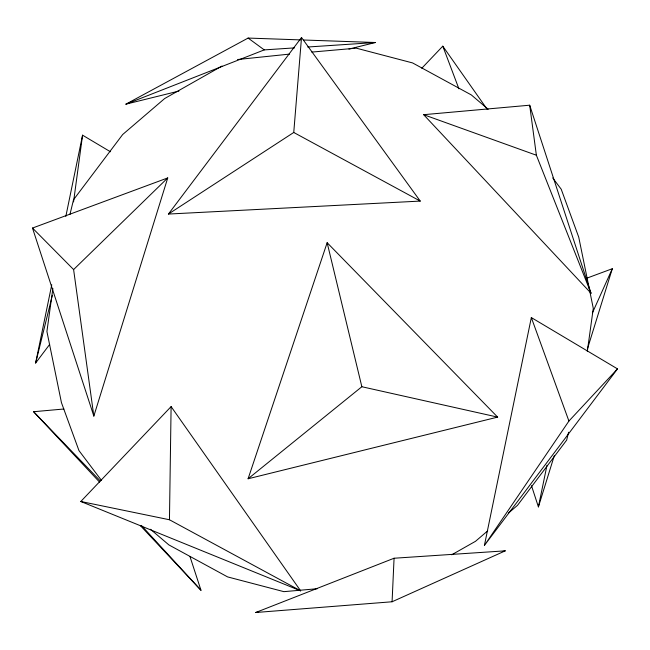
<?xml version="1.0" encoding="UTF-8"?>
<svg xmlns="http://www.w3.org/2000/svg" width="650" height="650" viewBox="0 0 650 650"><rect width="100%" height="100%" fill="white"/><g stroke="black" fill="none" stroke-linecap="round" stroke-linejoin="round"><path stroke-width="0.97" d="M300.641 590.842L169.455 519.756L171.104 406.591L80.803 501.491L300.641 590.842L171.104 406.591M392.08 601.77L394.071 558.236L505.269 550.842L392.08 601.77L255.71 612.503L394.071 558.236M168.431 214.053L293.751 132.47L301.519 37.497L420.249 201.086L168.431 214.053L301.519 37.497M73.556 201.866L82.566 135.176L110.419 151.759M52.877 288.421L46.914 331.5L61.449 402.651L78.975 450.621L101.489 480.431M587.316 351.414L593.279 308.336L578.744 237.185L561.218 189.223L552.703 177.938M49.676 344.402L35.636 363.033L51.756 284.765M65.829 216.409L82.566 135.176M484.404 545.439L531.334 317.582L617.5 368.883L484.404 545.439L568.921 421.054L617.5 368.883M531.489 485.672L538.403 506.886L546.983 465.302M69.94 214.476L73.531 199.713L122.679 134.518L164.669 98.54L221.983 66.048M568.579 432.25L566.662 440.123L517.522 505.318L508.357 513.167M35.636 363.033L52.358 295.319M93.836 416.081L167.741 177.921L32.5 228.053L93.836 416.081L73.604 269.571L32.5 228.053M538.403 506.886L554.328 455.577M587.372 349.082L612.3 268.726L586.771 278.192M248.089 478.774L327.145 242.718L497.648 417.113L248.089 478.774L361.855 386.734L497.648 417.113M592.353 313.032L612.3 268.726M421.793 68.242L442.796 46.174L487.142 109.249M73.604 269.571L167.741 177.921M487.744 530.831L475.524 541.296L451.718 554.791M178.937 91.065L125.881 104.171L248.113 38.066L300.666 39.902M125.881 104.171L264.249 49.896L294.572 47.881M348.92 49.067L375.448 42.51L303.696 40.008M255.71 612.503L258.651 611.78M502.32 551.574L505.269 550.842M237.559 59.524L289.583 54.104M423.654 114.692L529.693 105.202L591.029 293.231L423.654 114.692L536.372 155.228L591.029 293.231M99.572 482.097L33.597 411.718L63.895 409.004M311.797 52.089L356.306 48.173L412.588 62.928L471.299 94.916L488.183 109.265M317.273 588.729L283.887 591.663L227.606 576.908L168.894 544.919L150.475 529.271M307.718 47.011L375.448 42.51M80.803 501.491L169.455 519.756M293.751 132.47L420.249 201.086M248.113 38.066L264.249 49.896M33.597 411.718L100.311 480.959M140.546 525.801L200.972 590.257L189.963 556.506M141.448 525.525L200.972 590.257M442.796 46.174L458.916 88.814M531.334 317.582L568.921 421.054M327.145 242.718L361.855 386.734M529.693 105.202L536.372 155.228"/></g></svg>
